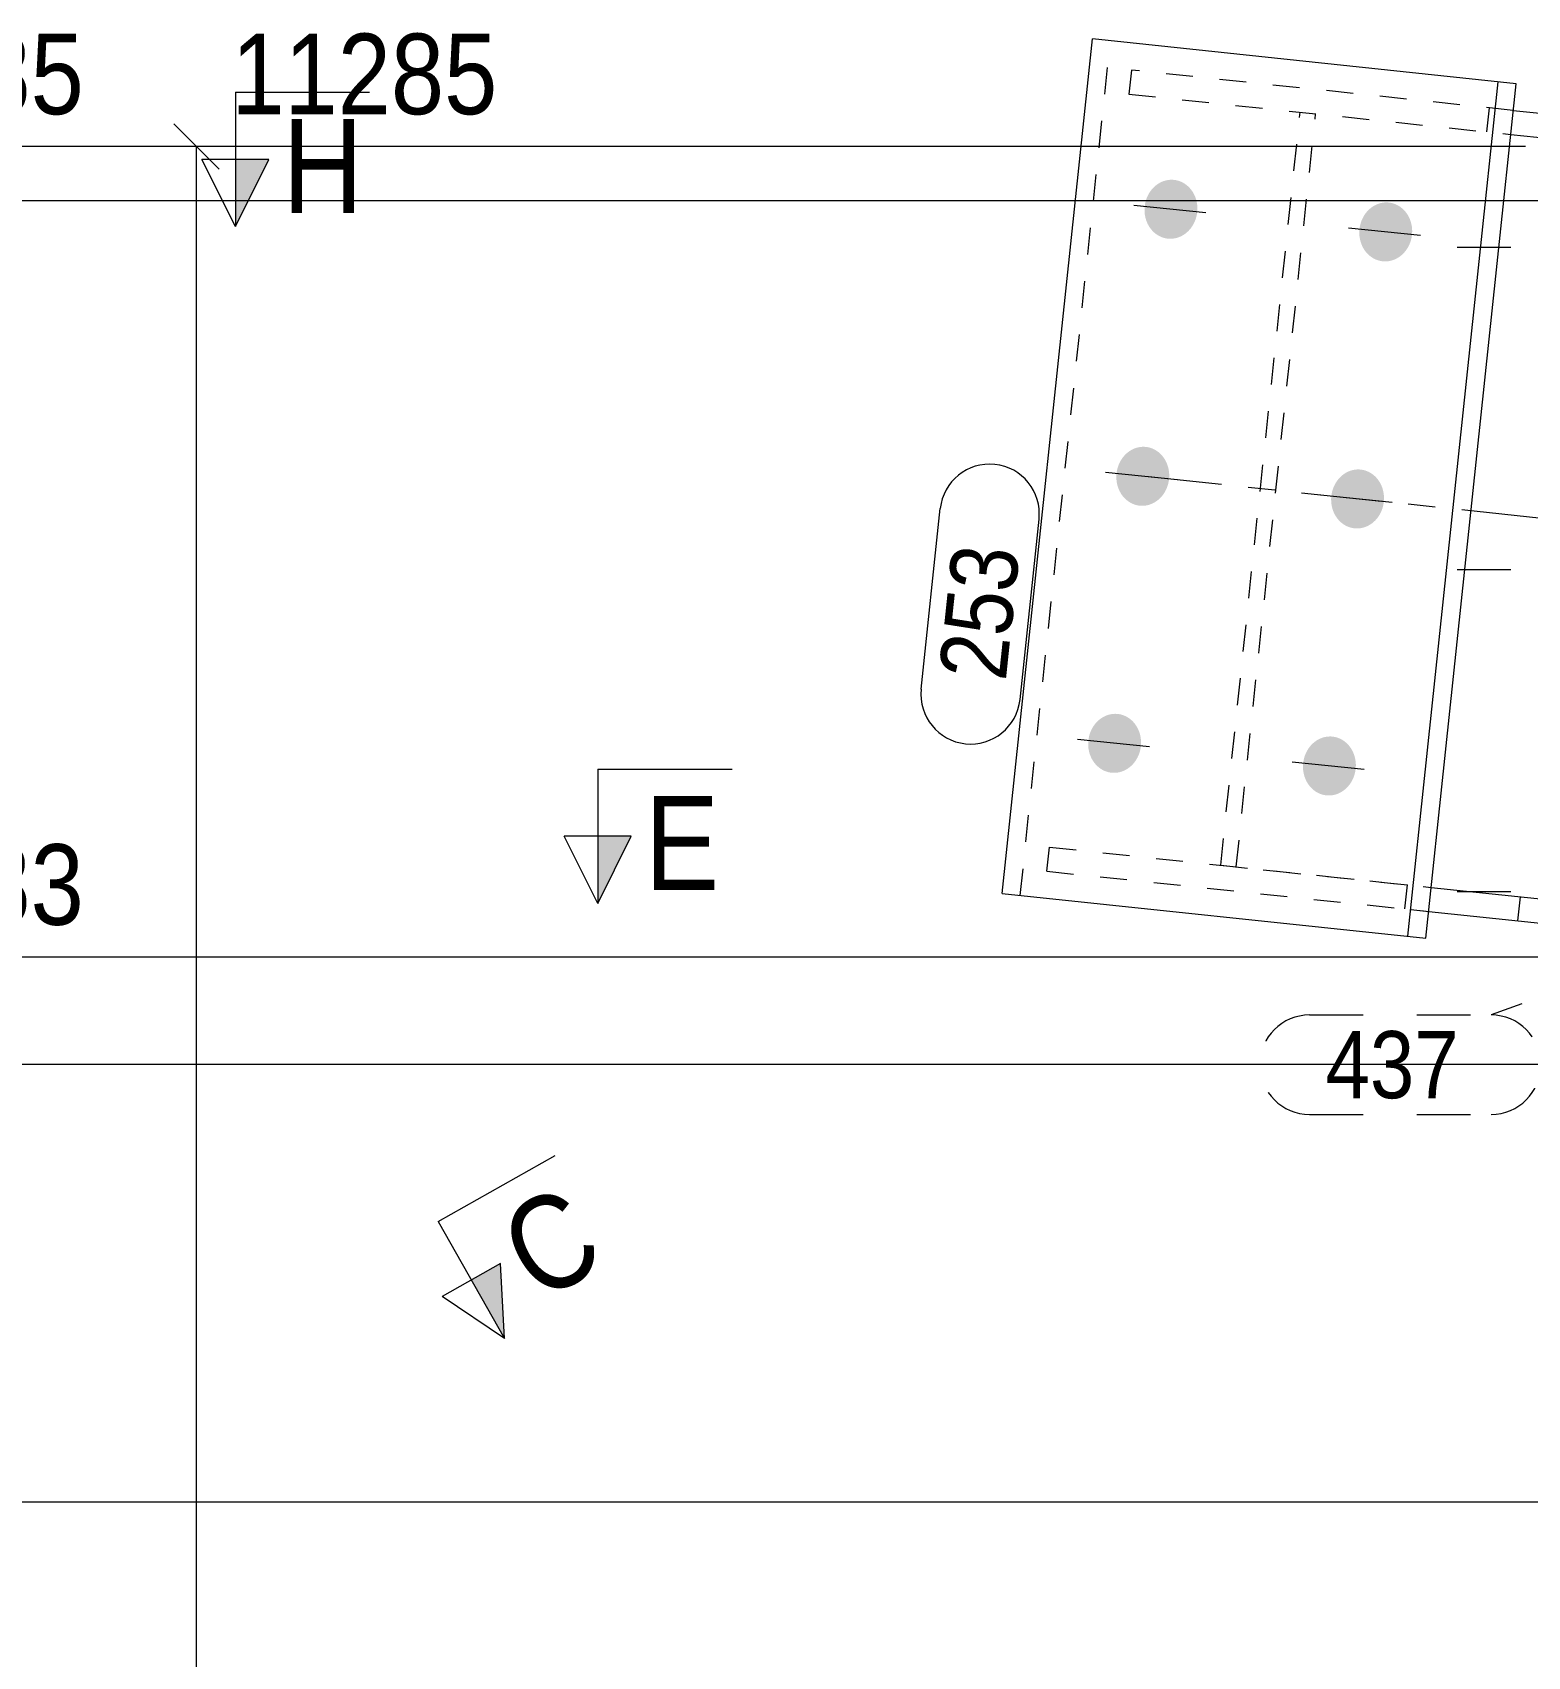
# Model space of a CAD drawing. Header units: millimetres. Extents: x 2 to 825, y 1 to 579.
# Drawn here: x 300.6 to 356.2, y 436.9 to 497.4 of the extents above; entities that cross this region are included whole.
import ezdxf

# ---------------------------------------------------------------- set-up
doc = ezdxf.new("R2010")
doc.units = ezdxf.units.MM
for name, pattern in [('XKITLINE00', [0]), ('XKITLINE01', [4, 1, -1, 1, -1]), ('XKITLINE02', [4, 2, -2]), ('XKITLINE03', [6, 3, -1, 1, -1])]:
    doc.linetypes.add(name, pattern=pattern)
for name, color, linetype, lineweight in [('Bolt', 3, 'Continuous', 0), ('Dimensions', 7, 'Continuous', 0), ('Part', 2, 'Continuous', 0), ('PartMark', 7, 'Continuous', 0), ('Section', 6, 'Continuous', 0)]:
    doc.layers.add(name, color=color, linetype=linetype, lineweight=lineweight)
doc.styles.add('ARIAL', font='ARIAL.TTF')

# ---------------------------------------------------------------- blocks, each defined once
blk = doc.blocks.new('*A34')
at = {"layer": 'Bolt'}
for points in [[(343.931, 490.709), (343.928, 490.683), (343.923, 490.656), (343.918, 490.63), (343.913, 490.603), (343.907, 490.577), (343.9, 490.551), (343.893, 490.525), (343.885, 490.499), (343.877, 490.474), (343.868, 490.448), (343.859, 490.423), (343.849, 490.398), (343.838, 490.374), (343.827, 490.35), (343.816, 490.326), (343.804, 490.302), (343.791, 490.278), (343.778, 490.255), (343.765, 490.233), (343.75, 490.211), (343.736, 490.189), (343.721, 490.167), (343.705, 490.146), (343.69, 490.125), (343.673, 490.105), (343.656, 490.085), (343.639, 490.066), (343.622, 490.047), (343.604, 490.028), (343.585, 490.01), (343.566, 489.993), (343.547, 489.976), (343.528, 489.96), (343.508, 489.944), (343.488, 489.928), (343.467, 489.914), (343.446, 489.899), (343.425, 489.886), (343.404, 489.873), (343.382, 489.86), (343.36, 489.848), (343.338, 489.837), (343.316, 489.826), (343.293, 489.816), (343.27, 489.806), (343.247, 489.798), (343.224, 489.789), (343.201, 489.782), (343.177, 489.775), (343.154, 489.768), (343.13, 489.763), (343.106, 489.758), (343.082, 489.753), (343.058, 489.75), (343.034, 489.746), (343.01, 489.744), (342.986, 489.742), (342.962, 489.741), (342.938, 489.741), (342.913, 489.741), (342.889, 489.742), (342.865, 489.743), (342.841, 489.746), (342.817, 489.748), (342.793, 489.752), (342.77, 489.756), (342.746, 489.761), (342.722, 489.766), (342.699, 489.772), (342.676, 489.779), (342.653, 489.787), (342.63, 489.795), (342.607, 489.803), (342.585, 489.813), (342.562, 489.823), (342.54, 489.833), (342.518, 489.844), (342.497, 489.856), (342.476, 489.868), (342.455, 489.881), (342.434, 489.895), (342.414, 489.909), (342.394, 489.923), (342.374, 489.938), (342.355, 489.954), (342.336, 489.97), (342.317, 489.987), (342.299, 490.004), (342.281, 490.022), (342.264, 490.041), (342.247, 490.059), (342.23, 490.078), (342.214, 490.098), (342.199, 490.118), (342.184, 490.139), (342.169, 490.16), (342.155, 490.181), (342.141, 490.203), (342.127, 490.225), (342.115, 490.248), (342.102, 490.271), (342.091, 490.294), (342.079, 490.317), (342.069, 490.341), (342.059, 490.366), (342.049, 490.39), (342.04, 490.415), (342.031, 490.44), (342.023, 490.465), (342.016, 490.49), (342.009, 490.516), (342.003, 490.542), (341.997, 490.568), (341.992, 490.594), (341.987, 490.621), (341.983, 490.647), (341.98, 490.674), (341.977, 490.7), (341.975, 490.727), (341.973, 490.754), (341.972, 490.781), (341.972, 490.808), (341.972, 490.835), (341.973, 490.862), (341.974, 490.889), (341.976, 490.916), (341.979, 490.943), (341.982, 490.969), (341.986, 490.996), (341.99, 491.023), (341.995, 491.049), (342, 491.076), (342.006, 491.102), (342.013, 491.128), (342.02, 491.154), (342.028, 491.18), (342.036, 491.205), (342.045, 491.231), (342.054, 491.256), (342.064, 491.281), (342.075, 491.305), (342.086, 491.329), (342.097, 491.353), (342.109, 491.377), (342.122, 491.4), (342.135, 491.423), (342.149, 491.446), (342.163, 491.468), (342.177, 491.49), (342.192, 491.512), (342.208, 491.533), (342.224, 491.554), (342.24, 491.574), (342.257, 491.594), (342.274, 491.613), (342.291, 491.632), (342.31, 491.651), (342.328, 491.668), (342.347, 491.686), (342.366, 491.703), (342.385, 491.719), (342.405, 491.735), (342.425, 491.75), (342.446, 491.765), (342.467, 491.78), (342.488, 491.793), (342.509, 491.806), (342.531, 491.819), (342.553, 491.831), (342.575, 491.842), (342.597, 491.853), (342.62, 491.863), (342.643, 491.872), (342.666, 491.881), (342.689, 491.89), (342.712, 491.897), (342.736, 491.904), (342.759, 491.911), (342.783, 491.916), (342.807, 491.921), (342.831, 491.926), (342.855, 491.929), (342.879, 491.932), (342.903, 491.935), (342.927, 491.937), (342.951, 491.938), (342.976, 491.938), (343, 491.938), (343.024, 491.937), (343.048, 491.936), (343.072, 491.933), (343.096, 491.931), (343.12, 491.927), (343.144, 491.923), (343.167, 491.918), (343.191, 491.913), (343.214, 491.906), (343.237, 491.9), (343.26, 491.892), (343.283, 491.884), (343.306, 491.876), (343.329, 491.866), (343.351, 491.856), (343.373, 491.846), (343.395, 491.835), (343.416, 491.823), (343.437, 491.811), (343.458, 491.798), (343.479, 491.784), (343.499, 491.77), (343.519, 491.756), (343.539, 491.74), (343.558, 491.725), (343.577, 491.708), (343.596, 491.692), (343.614, 491.674), (343.632, 491.657), (343.649, 491.638), (343.666, 491.62), (343.683, 491.6), (343.699, 491.581), (343.714, 491.561), (343.73, 491.54), (343.744, 491.519), (343.759, 491.498), (343.772, 491.476), (343.786, 491.454), (343.798, 491.431), (343.811, 491.408), (343.822, 491.385), (343.834, 491.361), (343.844, 491.338), (343.855, 491.313), (343.864, 491.289), (343.873, 491.264), (343.882, 491.239), (343.89, 491.214), (343.897, 491.188), (343.904, 491.163), (343.91, 491.137), (343.916, 491.111), (343.921, 491.085), (343.926, 491.058), (343.93, 491.032), (343.933, 491.005), (343.936, 490.979), (343.938, 490.952), (343.94, 490.925), (343.941, 490.898), (343.941, 490.871), (343.941, 490.844), (343.94, 490.817), (343.939, 490.79), (343.937, 490.763), (343.934, 490.736)], [(351.932, 489.866), (351.928, 489.839), (351.924, 489.812), (351.919, 489.786), (351.913, 489.759), (351.907, 489.733), (351.901, 489.707), (351.893, 489.681), (351.886, 489.655), (351.877, 489.63), (351.868, 489.604), (351.859, 489.579), (351.849, 489.554), (351.839, 489.53), (351.828, 489.506), (351.816, 489.482), (351.804, 489.458), (351.791, 489.435), (351.778, 489.412), (351.765, 489.389), (351.751, 489.367), (351.736, 489.345), (351.721, 489.323), (351.706, 489.302), (351.69, 489.281), (351.673, 489.261), (351.657, 489.241), (351.639, 489.222), (351.622, 489.203), (351.604, 489.184), (351.585, 489.167), (351.567, 489.149), (351.548, 489.132), (351.528, 489.116), (351.508, 489.1), (351.488, 489.084), (351.467, 489.07), (351.447, 489.055), (351.426, 489.042), (351.404, 489.029), (351.382, 489.016), (351.361, 489.004), (351.338, 488.993), (351.316, 488.982), (351.293, 488.972), (351.271, 488.963), (351.248, 488.954), (351.224, 488.945), (351.201, 488.938), (351.178, 488.931), (351.154, 488.924), (351.13, 488.919), (351.106, 488.914), (351.082, 488.909), (351.058, 488.906), (351.034, 488.902), (351.01, 488.9), (350.986, 488.898), (350.962, 488.897), (350.938, 488.897), (350.914, 488.897), (350.89, 488.898), (350.865, 488.899), (350.841, 488.902), (350.817, 488.904), (350.794, 488.908), (350.77, 488.912), (350.746, 488.917), (350.723, 488.922), (350.699, 488.929), (350.676, 488.935), (350.653, 488.943), (350.63, 488.951), (350.607, 488.959), (350.585, 488.969), (350.563, 488.979), (350.541, 488.989), (350.519, 489), (350.497, 489.012), (350.476, 489.024), (350.455, 489.037), (350.434, 489.051), (350.414, 489.065), (350.394, 489.079), (350.374, 489.095), (350.355, 489.11), (350.336, 489.126), (350.318, 489.143), (350.299, 489.161), (350.282, 489.178), (350.264, 489.197), (350.247, 489.215), (350.231, 489.235), (350.215, 489.254), (350.199, 489.274), (350.184, 489.295), (350.169, 489.316), (350.155, 489.337), (350.141, 489.359), (350.128, 489.381), (350.115, 489.404), (350.103, 489.427), (350.091, 489.45), (350.08, 489.474), (350.069, 489.497), (350.059, 489.522), (350.049, 489.546), (350.04, 489.571), (350.032, 489.596), (350.024, 489.621), (350.016, 489.646), (350.009, 489.672), (350.003, 489.698), (349.997, 489.724), (349.992, 489.75), (349.988, 489.777), (349.984, 489.803), (349.98, 489.83), (349.977, 489.856), (349.975, 489.883), (349.974, 489.91), (349.973, 489.937), (349.972, 489.964), (349.972, 489.991), (349.973, 490.018), (349.975, 490.045), (349.976, 490.072), (349.979, 490.099), (349.982, 490.125), (349.986, 490.152), (349.99, 490.179), (349.995, 490.205), (350, 490.232), (350.007, 490.258), (350.013, 490.284), (350.02, 490.31), (350.028, 490.336), (350.036, 490.361), (350.045, 490.387), (350.055, 490.412), (350.065, 490.437), (350.075, 490.461), (350.086, 490.485), (350.098, 490.509), (350.11, 490.533), (350.122, 490.556), (350.135, 490.579), (350.149, 490.602), (350.163, 490.624), (350.177, 490.646), (350.192, 490.668), (350.208, 490.689), (350.224, 490.71), (350.24, 490.73), (350.257, 490.75), (350.274, 490.769), (350.292, 490.788), (350.31, 490.807), (350.328, 490.825), (350.347, 490.842), (350.366, 490.859), (350.386, 490.875), (350.406, 490.891), (350.426, 490.907), (350.446, 490.921), (350.467, 490.936), (350.488, 490.949), (350.51, 490.962), (350.531, 490.975), (350.553, 490.987), (350.575, 490.998), (350.598, 491.009), (350.62, 491.019), (350.643, 491.029), (350.666, 491.037), (350.689, 491.046), (350.713, 491.053), (350.736, 491.06), (350.76, 491.067), (350.783, 491.072), (350.807, 491.077), (350.831, 491.082), (350.855, 491.085), (350.879, 491.089), (350.903, 491.091), (350.927, 491.093), (350.952, 491.094), (350.976, 491.094), (351, 491.094), (351.024, 491.093), (351.048, 491.092), (351.072, 491.089), (351.096, 491.087), (351.12, 491.083), (351.144, 491.079), (351.167, 491.074), (351.191, 491.069), (351.214, 491.062), (351.238, 491.056), (351.261, 491.048), (351.284, 491.04), (351.306, 491.032), (351.329, 491.022), (351.351, 491.012), (351.373, 491.002), (351.395, 490.991), (351.416, 490.979), (351.438, 490.967), (351.459, 490.954), (351.479, 490.94), (351.5, 490.926), (351.52, 490.912), (351.539, 490.896), (351.558, 490.881), (351.577, 490.865), (351.596, 490.848), (351.614, 490.831), (351.632, 490.813), (351.649, 490.794), (351.666, 490.776), (351.683, 490.756), (351.699, 490.737), (351.715, 490.717), (351.73, 490.696), (351.745, 490.675), (351.759, 490.654), (351.773, 490.632), (351.786, 490.61), (351.799, 490.587), (351.811, 490.564), (351.823, 490.541), (351.834, 490.518), (351.845, 490.494), (351.855, 490.469), (351.864, 490.445), (351.874, 490.42), (351.882, 490.395), (351.89, 490.37), (351.898, 490.345), (351.904, 490.319), (351.911, 490.293), (351.916, 490.267), (351.921, 490.241), (351.926, 490.214), (351.93, 490.188), (351.933, 490.161), (351.936, 490.135), (351.938, 490.108), (351.94, 490.081), (351.941, 490.054), (351.941, 490.027), (351.941, 490), (351.94, 489.973), (351.939, 489.946), (351.937, 489.919), (351.935, 489.892)], [(342.882, 480.765), (342.878, 480.738), (342.874, 480.711), (342.869, 480.685), (342.864, 480.658), (342.858, 480.632), (342.851, 480.606), (342.844, 480.58), (342.836, 480.554), (342.828, 480.529), (342.819, 480.503), (342.81, 480.478), (342.8, 480.454), (342.789, 480.429), (342.778, 480.405), (342.767, 480.381), (342.755, 480.357), (342.742, 480.334), (342.729, 480.311), (342.715, 480.288), (342.701, 480.266), (342.687, 480.244), (342.672, 480.222), (342.656, 480.201), (342.641, 480.18), (342.624, 480.16), (342.607, 480.14), (342.59, 480.121), (342.573, 480.102), (342.555, 480.084), (342.536, 480.066), (342.517, 480.048), (342.498, 480.031), (342.479, 480.015), (342.459, 479.999), (342.439, 479.984), (342.418, 479.969), (342.397, 479.955), (342.376, 479.941), (342.355, 479.928), (342.333, 479.915), (342.311, 479.903), (342.289, 479.892), (342.267, 479.881), (342.244, 479.871), (342.221, 479.862), (342.198, 479.853), (342.175, 479.844), (342.152, 479.837), (342.128, 479.83), (342.105, 479.824), (342.081, 479.818), (342.057, 479.813), (342.033, 479.808), (342.009, 479.805), (341.985, 479.802), (341.961, 479.799), (341.937, 479.797), (341.913, 479.796), (341.889, 479.796), (341.864, 479.796), (341.84, 479.797), (341.816, 479.798), (341.792, 479.801), (341.768, 479.804), (341.744, 479.807), (341.72, 479.811), (341.697, 479.816), (341.673, 479.822), (341.65, 479.828), (341.627, 479.834), (341.604, 479.842), (341.581, 479.85), (341.558, 479.859), (341.535, 479.868), (341.513, 479.878), (341.491, 479.888), (341.469, 479.899), (341.448, 479.911), (341.427, 479.923), (341.406, 479.936), (341.385, 479.95), (341.365, 479.964), (341.345, 479.978), (341.325, 479.994), (341.306, 480.009), (341.287, 480.026), (341.268, 480.042), (341.25, 480.06), (341.232, 480.077), (341.215, 480.096), (341.198, 480.114), (341.181, 480.134), (341.165, 480.153), (341.15, 480.173), (341.134, 480.194), (341.12, 480.215), (341.105, 480.236), (341.092, 480.258), (341.078, 480.28), (341.066, 480.303), (341.053, 480.326), (341.042, 480.349), (341.03, 480.373), (341.02, 480.397), (341.009, 480.421), (341, 480.445), (340.991, 480.47), (340.982, 480.495), (340.974, 480.52), (340.967, 480.546), (340.96, 480.571), (340.954, 480.597), (340.948, 480.623), (340.943, 480.649), (340.938, 480.676), (340.934, 480.702), (340.931, 480.729), (340.928, 480.756), (340.926, 480.782), (340.924, 480.809), (340.923, 480.836), (340.923, 480.863), (340.923, 480.89), (340.924, 480.917), (340.925, 480.944), (340.927, 480.971), (340.93, 480.998), (340.933, 481.025), (340.937, 481.051), (340.941, 481.078), (340.946, 481.104), (340.951, 481.131), (340.957, 481.157), (340.964, 481.183), (340.971, 481.209), (340.979, 481.235), (340.987, 481.26), (340.996, 481.286), (341.005, 481.311), (341.015, 481.336), (341.026, 481.36), (341.037, 481.385), (341.048, 481.409), (341.06, 481.432), (341.073, 481.456), (341.086, 481.479), (341.1, 481.501), (341.114, 481.524), (341.128, 481.545), (341.143, 481.567), (341.159, 481.588), (341.174, 481.609), (341.191, 481.629), (341.208, 481.649), (341.225, 481.668), (341.242, 481.687), (341.26, 481.706), (341.279, 481.724), (341.298, 481.741), (341.317, 481.758), (341.336, 481.774), (341.356, 481.79), (341.376, 481.806), (341.397, 481.82), (341.418, 481.835), (341.439, 481.848), (341.46, 481.861), (341.482, 481.874), (341.504, 481.886), (341.526, 481.897), (341.548, 481.908), (341.571, 481.918), (341.594, 481.928), (341.617, 481.937), (341.64, 481.945), (341.663, 481.952), (341.687, 481.959), (341.71, 481.966), (341.734, 481.971), (341.758, 481.976), (341.782, 481.981), (341.806, 481.985), (341.83, 481.988), (341.854, 481.99), (341.878, 481.992), (341.902, 481.993), (341.926, 481.993), (341.951, 481.993), (341.975, 481.992), (341.999, 481.991), (342.023, 481.989), (342.047, 481.986), (342.071, 481.982), (342.094, 481.978), (342.118, 481.973), (342.142, 481.968), (342.165, 481.962), (342.188, 481.955), (342.211, 481.947), (342.234, 481.939), (342.257, 481.931), (342.279, 481.921), (342.302, 481.912), (342.324, 481.901), (342.346, 481.89), (342.367, 481.878), (342.388, 481.866), (342.409, 481.853), (342.43, 481.839), (342.45, 481.825), (342.47, 481.811), (342.49, 481.796), (342.509, 481.78), (342.528, 481.764), (342.547, 481.747), (342.565, 481.73), (342.583, 481.712), (342.6, 481.694), (342.617, 481.675), (342.634, 481.656), (342.65, 481.636), (342.665, 481.616), (342.681, 481.595), (342.695, 481.574), (342.709, 481.553), (342.723, 481.531), (342.737, 481.509), (342.749, 481.486), (342.762, 481.463), (342.773, 481.44), (342.785, 481.417), (342.795, 481.393), (342.806, 481.369), (342.815, 481.344), (342.824, 481.319), (342.833, 481.294), (342.841, 481.269), (342.848, 481.244), (342.855, 481.218), (342.861, 481.192), (342.867, 481.166), (342.872, 481.14), (342.877, 481.113), (342.881, 481.087), (342.884, 481.06), (342.887, 481.034), (342.889, 481.007), (342.891, 480.98), (342.892, 480.953), (342.892, 480.926), (342.892, 480.899), (342.891, 480.872), (342.89, 480.845), (342.888, 480.818), (342.885, 480.791)], [(350.882, 479.921), (350.879, 479.894), (350.874, 479.867), (350.87, 479.841), (350.864, 479.814), (350.858, 479.788), (350.851, 479.762), (350.844, 479.736), (350.837, 479.71), (350.828, 479.685), (350.819, 479.66), (350.81, 479.634), (350.8, 479.61), (350.79, 479.585), (350.779, 479.561), (350.767, 479.537), (350.755, 479.513), (350.742, 479.49), (350.729, 479.467), (350.716, 479.444), (350.702, 479.422), (350.687, 479.4), (350.672, 479.378), (350.657, 479.357), (350.641, 479.336), (350.624, 479.316), (350.608, 479.296), (350.59, 479.277), (350.573, 479.258), (350.555, 479.24), (350.536, 479.222), (350.518, 479.204), (350.498, 479.187), (350.479, 479.171), (350.459, 479.155), (350.439, 479.14), (350.418, 479.125), (350.398, 479.111), (350.376, 479.097), (350.355, 479.084), (350.333, 479.071), (350.312, 479.059), (350.289, 479.048), (350.267, 479.037), (350.244, 479.027), (350.222, 479.018), (350.199, 479.009), (350.175, 479.001), (350.152, 478.993), (350.129, 478.986), (350.105, 478.98), (350.081, 478.974), (350.057, 478.969), (350.033, 478.964), (350.009, 478.961), (349.985, 478.958), (349.961, 478.955), (349.937, 478.953), (349.913, 478.952), (349.889, 478.952), (349.865, 478.952), (349.841, 478.953), (349.816, 478.955), (349.792, 478.957), (349.768, 478.96), (349.745, 478.963), (349.721, 478.967), (349.697, 478.972), (349.674, 478.978), (349.65, 478.984), (349.627, 478.99), (349.604, 478.998), (349.581, 479.006), (349.558, 479.015), (349.536, 479.024), (349.514, 479.034), (349.492, 479.044), (349.47, 479.055), (349.448, 479.067), (349.427, 479.079), (349.406, 479.092), (349.385, 479.106), (349.365, 479.12), (349.345, 479.135), (349.325, 479.15), (349.306, 479.165), (349.287, 479.182), (349.269, 479.198), (349.25, 479.216), (349.233, 479.233), (349.215, 479.252), (349.198, 479.27), (349.182, 479.29), (349.166, 479.309), (349.15, 479.33), (349.135, 479.35), (349.12, 479.371), (349.106, 479.392), (349.092, 479.414), (349.079, 479.436), (349.066, 479.459), (349.054, 479.482), (349.042, 479.505), (349.031, 479.529), (349.02, 479.553), (349.01, 479.577), (349, 479.601), (348.991, 479.626), (348.982, 479.651), (348.975, 479.676), (348.967, 479.702), (348.96, 479.727), (348.954, 479.753), (348.948, 479.779), (348.943, 479.805), (348.939, 479.832), (348.935, 479.858), (348.931, 479.885), (348.928, 479.912), (348.926, 479.938), (348.925, 479.965), (348.924, 479.992), (348.923, 480.019), (348.923, 480.046), (348.924, 480.073), (348.925, 480.1), (348.927, 480.127), (348.93, 480.154), (348.933, 480.181), (348.937, 480.207), (348.941, 480.234), (348.946, 480.261), (348.951, 480.287), (348.957, 480.313), (348.964, 480.339), (348.971, 480.365), (348.979, 480.391), (348.987, 480.417), (348.996, 480.442), (349.006, 480.467), (349.016, 480.492), (349.026, 480.516), (349.037, 480.541), (349.049, 480.565), (349.061, 480.588), (349.073, 480.612), (349.086, 480.635), (349.1, 480.657), (349.114, 480.68), (349.128, 480.702), (349.143, 480.723), (349.159, 480.744), (349.175, 480.765), (349.191, 480.785), (349.208, 480.805), (349.225, 480.824), (349.243, 480.843), (349.261, 480.862), (349.279, 480.88), (349.298, 480.897), (349.317, 480.914), (349.337, 480.93), (349.356, 480.946), (349.377, 480.962), (349.397, 480.977), (349.418, 480.991), (349.439, 481.004), (349.46, 481.018), (349.482, 481.03), (349.504, 481.042), (349.526, 481.053), (349.549, 481.064), (349.571, 481.074), (349.594, 481.084), (349.617, 481.093), (349.64, 481.101), (349.664, 481.108), (349.687, 481.115), (349.711, 481.122), (349.734, 481.127), (349.758, 481.133), (349.782, 481.137), (349.806, 481.141), (349.83, 481.144), (349.854, 481.146), (349.878, 481.148), (349.903, 481.149), (349.927, 481.149), (349.951, 481.149), (349.975, 481.148), (349.999, 481.147), (350.023, 481.145), (350.047, 481.142), (350.071, 481.138), (350.095, 481.134), (350.118, 481.129), (350.142, 481.124), (350.165, 481.118), (350.189, 481.111), (350.212, 481.103), (350.235, 481.095), (350.257, 481.087), (350.28, 481.077), (350.302, 481.068), (350.324, 481.057), (350.346, 481.046), (350.367, 481.034), (350.389, 481.022), (350.41, 481.009), (350.43, 480.995), (350.45, 480.981), (350.47, 480.967), (350.49, 480.952), (350.509, 480.936), (350.528, 480.92), (350.547, 480.903), (350.565, 480.886), (350.583, 480.868), (350.6, 480.85), (350.617, 480.831), (350.634, 480.812), (350.65, 480.792), (350.666, 480.772), (350.681, 480.751), (350.696, 480.73), (350.71, 480.709), (350.724, 480.687), (350.737, 480.665), (350.75, 480.642), (350.762, 480.62), (350.774, 480.596), (350.785, 480.573), (350.796, 480.549), (350.806, 480.525), (350.815, 480.5), (350.825, 480.475), (350.833, 480.45), (350.841, 480.425), (350.848, 480.4), (350.855, 480.374), (350.862, 480.348), (350.867, 480.322), (350.872, 480.296), (350.877, 480.27), (350.881, 480.243), (350.884, 480.216), (350.887, 480.19), (350.889, 480.163), (350.891, 480.136), (350.892, 480.109), (350.892, 480.082), (350.892, 480.055), (350.891, 480.028), (350.89, 480.001), (350.888, 479.974), (350.886, 479.948)], [(341.833, 470.82), (341.829, 470.793), (341.825, 470.766), (341.82, 470.74), (341.815, 470.714), (341.809, 470.687), (341.802, 470.661), (341.795, 470.635), (341.787, 470.609), (341.779, 470.584), (341.77, 470.559), (341.761, 470.534), (341.751, 470.509), (341.74, 470.484), (341.729, 470.46), (341.718, 470.436), (341.706, 470.412), (341.693, 470.389), (341.68, 470.366), (341.666, 470.343), (341.652, 470.321), (341.638, 470.299), (341.623, 470.277), (341.607, 470.256), (341.591, 470.236), (341.575, 470.215), (341.558, 470.195), (341.541, 470.176), (341.523, 470.157), (341.505, 470.139), (341.487, 470.121), (341.468, 470.103), (341.449, 470.086), (341.43, 470.07), (341.41, 470.054), (341.39, 470.039), (341.369, 470.024), (341.348, 470.01), (341.327, 469.996), (341.306, 469.983), (341.284, 469.97), (341.262, 469.958), (341.24, 469.947), (341.218, 469.936), (341.195, 469.926), (341.172, 469.917), (341.149, 469.908), (341.126, 469.9), (341.103, 469.892), (341.079, 469.885), (341.056, 469.879), (341.032, 469.873), (341.008, 469.868), (340.984, 469.864), (340.96, 469.86), (340.936, 469.857), (340.912, 469.854), (340.888, 469.853), (340.864, 469.851), (340.839, 469.851), (340.815, 469.851), (340.791, 469.852), (340.767, 469.854), (340.743, 469.856), (340.719, 469.859), (340.695, 469.862), (340.671, 469.866), (340.648, 469.871), (340.624, 469.877), (340.601, 469.883), (340.578, 469.89), (340.555, 469.897), (340.532, 469.905), (340.509, 469.914), (340.486, 469.923), (340.464, 469.933), (340.442, 469.943), (340.42, 469.955), (340.399, 469.966), (340.378, 469.979), (340.357, 469.992), (340.336, 470.005), (340.316, 470.019), (340.296, 470.034), (340.276, 470.049), (340.257, 470.065), (340.238, 470.081), (340.219, 470.098), (340.201, 470.115), (340.183, 470.133), (340.166, 470.151), (340.149, 470.17), (340.132, 470.189), (340.116, 470.209), (340.101, 470.229), (340.085, 470.249), (340.071, 470.27), (340.056, 470.292), (340.043, 470.313), (340.029, 470.336), (340.017, 470.358), (340.004, 470.381), (339.993, 470.404), (339.981, 470.428), (339.971, 470.452), (339.96, 470.476), (339.951, 470.5), (339.942, 470.525), (339.933, 470.55), (339.925, 470.575), (339.918, 470.601), (339.911, 470.626), (339.905, 470.652), (339.899, 470.678), (339.894, 470.705), (339.889, 470.731), (339.885, 470.757), (339.882, 470.784), (339.879, 470.811), (339.877, 470.838), (339.875, 470.864), (339.874, 470.891), (339.874, 470.918), (339.874, 470.945), (339.875, 470.972), (339.876, 470.999), (339.878, 471.026), (339.881, 471.053), (339.884, 471.08), (339.887, 471.106), (339.892, 471.133), (339.897, 471.16), (339.902, 471.186), (339.908, 471.212), (339.915, 471.238), (339.922, 471.264), (339.93, 471.29), (339.938, 471.316), (339.947, 471.341), (339.956, 471.366), (339.966, 471.391), (339.977, 471.415), (339.988, 471.44), (339.999, 471.464), (340.011, 471.487), (340.024, 471.511), (340.037, 471.534), (340.05, 471.556), (340.065, 471.579), (340.079, 471.601), (340.094, 471.622), (340.11, 471.643), (340.125, 471.664), (340.142, 471.684), (340.159, 471.704), (340.176, 471.724), (340.193, 471.742), (340.211, 471.761), (340.23, 471.779), (340.249, 471.796), (340.268, 471.813), (340.287, 471.83), (340.307, 471.846), (340.327, 471.861), (340.348, 471.876), (340.369, 471.89), (340.39, 471.904), (340.411, 471.917), (340.433, 471.929), (340.455, 471.941), (340.477, 471.952), (340.499, 471.963), (340.522, 471.973), (340.545, 471.983), (340.568, 471.992), (340.591, 472), (340.614, 472.008), (340.638, 472.015), (340.661, 472.021), (340.685, 472.027), (340.709, 472.032), (340.733, 472.036), (340.757, 472.04), (340.781, 472.043), (340.805, 472.045), (340.829, 472.047), (340.853, 472.048), (340.877, 472.049), (340.902, 472.048), (340.926, 472.047), (340.95, 472.046), (340.974, 472.044), (340.998, 472.041), (341.022, 472.037), (341.045, 472.033), (341.069, 472.028), (341.093, 472.023), (341.116, 472.017), (341.139, 472.01), (341.162, 472.003), (341.185, 471.995), (341.208, 471.986), (341.23, 471.977), (341.253, 471.967), (341.275, 471.956), (341.297, 471.945), (341.318, 471.933), (341.339, 471.921), (341.36, 471.908), (341.381, 471.895), (341.401, 471.881), (341.421, 471.866), (341.441, 471.851), (341.46, 471.835), (341.479, 471.819), (341.498, 471.802), (341.516, 471.785), (341.534, 471.767), (341.551, 471.749), (341.568, 471.73), (341.585, 471.711), (341.601, 471.691), (341.616, 471.671), (341.631, 471.65), (341.646, 471.629), (341.66, 471.608), (341.674, 471.586), (341.688, 471.564), (341.7, 471.542), (341.713, 471.519), (341.724, 471.495), (341.736, 471.472), (341.746, 471.448), (341.756, 471.424), (341.766, 471.399), (341.775, 471.375), (341.784, 471.35), (341.792, 471.324), (341.799, 471.299), (341.806, 471.273), (341.812, 471.247), (341.818, 471.221), (341.823, 471.195), (341.828, 471.169), (341.832, 471.142), (341.835, 471.116), (341.838, 471.089), (341.84, 471.062), (341.842, 471.035), (341.843, 471.008), (341.843, 470.981), (341.843, 470.954), (341.842, 470.927), (341.841, 470.9), (341.839, 470.874), (341.836, 470.847)], [(349.833, 469.976), (349.83, 469.949), (349.825, 469.923), (349.821, 469.896), (349.815, 469.87), (349.809, 469.843), (349.802, 469.817), (349.795, 469.791), (349.788, 469.766), (349.779, 469.74), (349.77, 469.715), (349.761, 469.69), (349.751, 469.665), (349.741, 469.64), (349.73, 469.616), (349.718, 469.592), (349.706, 469.568), (349.693, 469.545), (349.68, 469.522), (349.667, 469.499), (349.653, 469.477), (349.638, 469.455), (349.623, 469.433), (349.608, 469.412), (349.592, 469.392), (349.575, 469.371), (349.559, 469.352), (349.541, 469.332), (349.524, 469.313), (349.506, 469.295), (349.487, 469.277), (349.469, 469.259), (349.449, 469.242), (349.43, 469.226), (349.41, 469.21), (349.39, 469.195), (349.369, 469.18), (349.349, 469.166), (349.327, 469.152), (349.306, 469.139), (349.284, 469.126), (349.262, 469.115), (349.24, 469.103), (349.218, 469.092), (349.195, 469.082), (349.173, 469.073), (349.15, 469.064), (349.126, 469.056), (349.103, 469.048), (349.08, 469.041), (349.056, 469.035), (349.032, 469.029), (349.008, 469.024), (348.984, 469.02), (348.96, 469.016), (348.936, 469.013), (348.912, 469.01), (348.888, 469.009), (348.864, 469.008), (348.84, 469.007), (348.816, 469.007), (348.791, 469.008), (348.767, 469.01), (348.743, 469.012), (348.719, 469.015), (348.696, 469.018), (348.672, 469.022), (348.648, 469.027), (348.625, 469.033), (348.601, 469.039), (348.578, 469.046), (348.555, 469.053), (348.532, 469.061), (348.509, 469.07), (348.487, 469.079), (348.464, 469.089), (348.442, 469.099), (348.421, 469.111), (348.399, 469.122), (348.378, 469.135), (348.357, 469.148), (348.336, 469.161), (348.316, 469.175), (348.296, 469.19), (348.276, 469.205), (348.257, 469.221), (348.238, 469.237), (348.22, 469.254), (348.201, 469.271), (348.184, 469.289), (348.166, 469.307), (348.149, 469.326), (348.133, 469.345), (348.117, 469.365), (348.101, 469.385), (348.086, 469.405), (348.071, 469.426), (348.057, 469.448), (348.043, 469.469), (348.03, 469.492), (348.017, 469.514), (348.005, 469.537), (347.993, 469.56), (347.982, 469.584), (347.971, 469.608), (347.961, 469.632), (347.951, 469.656), (347.942, 469.681), (347.933, 469.706), (347.925, 469.731), (347.918, 469.757), (347.911, 469.783), (347.905, 469.808), (347.899, 469.834), (347.894, 469.861), (347.89, 469.887), (347.886, 469.913), (347.882, 469.94), (347.879, 469.967), (347.877, 469.994), (347.876, 470.02), (347.875, 470.047), (347.874, 470.074), (347.874, 470.101), (347.875, 470.128), (347.876, 470.155), (347.878, 470.182), (347.881, 470.209), (347.884, 470.236), (347.888, 470.263), (347.892, 470.289), (347.897, 470.316), (347.902, 470.342), (347.908, 470.368), (347.915, 470.395), (347.922, 470.42), (347.93, 470.446), (347.938, 470.472), (347.947, 470.497), (347.957, 470.522), (347.966, 470.547), (347.977, 470.572), (347.988, 470.596), (348, 470.62), (348.012, 470.643), (348.024, 470.667), (348.037, 470.69), (348.051, 470.712), (348.065, 470.735), (348.079, 470.757), (348.094, 470.778), (348.11, 470.799), (348.126, 470.82), (348.142, 470.84), (348.159, 470.86), (348.176, 470.88), (348.194, 470.898), (348.212, 470.917), (348.23, 470.935), (348.249, 470.952), (348.268, 470.969), (348.288, 470.986), (348.307, 471.002), (348.328, 471.017), (348.348, 471.032), (348.369, 471.046), (348.39, 471.06), (348.411, 471.073), (348.433, 471.085), (348.455, 471.097), (348.477, 471.109), (348.5, 471.119), (348.522, 471.129), (348.545, 471.139), (348.568, 471.148), (348.591, 471.156), (348.614, 471.164), (348.638, 471.171), (348.662, 471.177), (348.685, 471.183), (348.709, 471.188), (348.733, 471.192), (348.757, 471.196), (348.781, 471.199), (348.805, 471.201), (348.829, 471.203), (348.854, 471.204), (348.878, 471.205), (348.902, 471.204), (348.926, 471.204), (348.95, 471.202), (348.974, 471.2), (348.998, 471.197), (349.022, 471.193), (349.046, 471.189), (349.069, 471.184), (349.093, 471.179), (349.116, 471.173), (349.14, 471.166), (349.163, 471.159), (349.186, 471.151), (349.208, 471.142), (349.231, 471.133), (349.253, 471.123), (349.275, 471.112), (349.297, 471.101), (349.318, 471.089), (349.34, 471.077), (349.36, 471.064), (349.381, 471.051), (349.401, 471.037), (349.421, 471.022), (349.441, 471.007), (349.46, 470.991), (349.479, 470.975), (349.498, 470.958), (349.516, 470.941), (349.534, 470.923), (349.551, 470.905), (349.568, 470.886), (349.585, 470.867), (349.601, 470.847), (349.617, 470.827), (349.632, 470.806), (349.646, 470.785), (349.661, 470.764), (349.675, 470.742), (349.688, 470.72), (349.701, 470.698), (349.713, 470.675), (349.725, 470.651), (349.736, 470.628), (349.747, 470.604), (349.757, 470.58), (349.766, 470.555), (349.775, 470.531), (349.784, 470.506), (349.792, 470.48), (349.799, 470.455), (349.806, 470.429), (349.813, 470.403), (349.818, 470.377), (349.823, 470.351), (349.828, 470.325), (349.832, 470.298), (349.835, 470.272), (349.838, 470.245), (349.84, 470.218), (349.842, 470.191), (349.843, 470.164), (349.843, 470.137), (349.843, 470.11), (349.842, 470.083), (349.841, 470.057), (349.839, 470.03), (349.837, 470.003)]]:
    blk.add_hatch(color=3, dxfattribs=at).paths.add_polyline_path(points, flags=17)
at = {"layer": 'Bolt', "color": 3, "linetype": 'XKITLINE00', "lineweight": 0}
for p, q in [((344.25, 490.703), (341.574, 490.985)), ((352.25, 489.859), (349.575, 490.141)), ((343.201, 480.758), (340.525, 481.04)), ((351.201, 479.914), (348.526, 480.196)), ((342.152, 470.813), (339.476, 471.096)), ((350.152, 469.969), (347.476, 470.252))]:
    blk.add_line(p, q, dxfattribs=at)
blk = doc.blocks.new('*A62')
at = {"layer": 'Part', "color": 7, "linetype": 'XKITLINE01', "lineweight": 0}
for p, q in [((341.483, 496.023), (341.389, 495.128)), ((355.706, 494.522), (341.483, 496.023)), ((341.389, 495.128), (355.612, 493.627)), ((344.809, 466.41), (347.767, 494.455)), ((345.387, 466.349), (348.345, 494.394)), ((354.723, 493.721), (354.817, 494.616)), ((358.934, 493.277), (359.028, 494.172)), ((366.835, 491.656), (366.917, 492.435)), ((366.835, 491.656), (367.558, 491.579)), ((368.372, 463.925), (371.248, 491.19)), ((338.336, 466.188), (338.431, 467.083)), ((338.431, 467.083), (352.653, 465.583)), ((344.809, 466.41), (351.985, 465.653)), ((338.336, 466.188), (352.559, 464.688)), ((351.67, 464.782), (351.765, 465.677)), ((355.882, 464.337), (355.976, 465.232)), ((351.89, 464.758), (352.559, 464.688)), ((362.87, 463.6), (362.964, 464.495)), ((367.283, 463.135), (367.377, 464.03))]:
    blk.add_line(p, q, dxfattribs=at)
at = {"layer": 'Part', "color": 2, "linetype": 'XKITLINE00', "lineweight": 0}
for p, q in [((355.706, 494.522), (375.717, 492.412)), ((355.612, 493.627), (375.623, 491.517)), ((367.558, 491.579), (367.64, 492.359)), ((375.623, 491.517), (375.717, 492.412)), ((367.558, 491.579), (371.971, 491.114)), ((369.095, 463.849), (371.971, 491.114)), ((352.653, 465.583), (377.078, 463.007)), ((352.559, 464.688), (376.983, 462.112)), ((376.983, 462.112), (377.078, 463.007))]:
    blk.add_line(p, q, dxfattribs=at)
at = {"layer": 'Part', "color": 7, "linetype": 'XKITLINE03', "lineweight": 0}
blk.add_line((374.671, 477.439), (342.118, 480.872), dxfattribs=at)
blk = doc.blocks.new('*A65')
at = {"layer": 'Part', "color": 2, "linetype": 'XKITLINE00', "lineweight": 0}
for p, q in [((336.674, 465.358), (340.031, 497.181)), ((355.811, 495.517), (340.031, 497.181)), ((351.785, 463.764), (355.142, 495.587)), ((352.454, 463.693), (355.811, 495.517)), ((336.674, 465.358), (352.454, 463.693))]:
    blk.add_line(p, q, dxfattribs=at)
at = {"layer": 'Part', "color": 7, "linetype": 'XKITLINE01', "lineweight": 0}
blk.add_line((337.342, 465.287), (340.699, 497.111), dxfattribs=at)
blk = doc.blocks.new('*A67')
at = {"layer": 'Bolt', "color": 3, "linetype": 'XKITLINE02', "lineweight": 0}
for p, q in [((358.261, 490.516), (357.161, 490.516)), ((358.261, 490.516), (357.161, 490.516)), ((359.611, 489.416), (353.611, 489.416)), ((359.611, 489.416), (353.611, 489.416)), ((358.261, 488.316), (357.161, 488.316)), ((358.261, 488.316), (357.161, 488.316)), ((358.261, 478.516), (357.161, 478.516)), ((358.261, 478.516), (357.161, 478.516)), ((359.611, 477.416), (353.611, 477.416)), ((359.611, 477.416), (353.611, 477.416)), ((358.261, 476.316), (357.161, 476.316)), ((358.261, 476.316), (357.161, 476.316)), ((358.261, 466.516), (357.161, 466.516)), ((358.261, 466.516), (357.161, 466.516)), ((359.611, 465.416), (353.611, 465.416)), ((359.611, 465.416), (353.611, 465.416)), ((358.261, 464.316), (357.161, 464.316)), ((358.261, 464.316), (357.161, 464.316))]:
    blk.add_line(p, q, dxfattribs=at)
blk = doc.blocks.new('*A188')
at = {"layer": 'Dimensions', "color": 7, "linetype": 'XKITLINE00', "lineweight": 0}
blk.add_line((356.161, 493.179), (240.202, 493.179), dxfattribs=at)
blk = doc.blocks.new('*A189')
at = {"layer": 'Dimensions', "color": 7, "linetype": 'XKITLINE00', "lineweight": 0}
for p, q in [((356.161, 493.179), (255.811, 493.179)), ((380.274, 442.694), (255.811, 442.694))]:
    blk.add_line(p, q, dxfattribs=at)
blk = doc.blocks.new('*A190')
at = {"layer": 'Dimensions', "color": 7, "linetype": 'XKITLINE00', "lineweight": 0}
blk.add_line((357.261, 458.99), (275.811, 458.99), dxfattribs=at)
blk = doc.blocks.new('*A191')
at = {"layer": 'Dimensions', "color": 7, "linetype": 'XKITLINE00', "lineweight": 0}
for p, q in [((367.639, 462.992), (275.811, 462.992)), ((357.261, 458.99), (275.811, 458.99))]:
    blk.add_line(p, q, dxfattribs=at)
at = {"layer": 'Dimensions', "color": 3, "style": 'ARIAL', "width": 0.85}
blk.add_text('10983', height=3, dxfattribs=at).set_placement((292.561, 464.192))
blk = doc.blocks.new('*A192')
at = {"layer": 'Dimensions', "color": 7, "linetype": 'XKITLINE00', "lineweight": 0}
for p, q in [((370.609, 491.152), (275.811, 491.152)), ((367.639, 462.992), (275.811, 462.992))]:
    blk.add_line(p, q, dxfattribs=at)
blk = doc.blocks.new('*A193')
at = {"layer": 'Dimensions', "color": 7, "linetype": 'XKITLINE00', "lineweight": 0}
for p, q in [((305.813, 494.027), (307.51, 492.33)), ((356.161, 493.179), (303.811, 493.179)), ((306.661, 371.294), (306.661, 493.179))]:
    blk.add_line(p, q, dxfattribs=at)
at = {"layer": 'Dimensions', "color": 3}
blk.add_point((306.661, 493.179), dxfattribs=at)
at = {"layer": 'Dimensions', "color": 3, "style": 'ARIAL', "width": 0.85}
blk.add_text('11285', height=3, dxfattribs=at).set_placement((307.961, 494.379))
blk = doc.blocks.new('*A221')
at = {"layer": 'Section'}
blk.add_hatch(color=3, dxfattribs=at).paths.add_polyline_path([(309.362, 492.697), (308.112, 490.197), (308.112, 492.697)], flags=17)
at = {"layer": 'Section', "color": 1, "linetype": 'XKITLINE00', "lineweight": 0}
for q in [(313.112, 495.197), (308.112, 490.197)]:
    blk.add_line((308.112, 495.197), q, dxfattribs=at)
at = {"layer": 'Section', "color": 3, "linetype": 'XKITLINE00', "lineweight": 0}
for p, q in [((308.112, 490.197), (306.862, 492.697)), ((309.362, 492.697), (306.862, 492.697)), ((308.112, 490.197), (309.362, 492.697))]:
    blk.add_line(p, q, dxfattribs=at)
at = {"layer": 'Section', "color": 7, "style": 'ARIAL', "width": 0.85}
blk.add_text('H', height=3.5, dxfattribs=at).set_placement((309.862, 490.697))
blk = doc.blocks.new('*A222')
at = {"layer": 'PartMark', "color": 7, "linetype": 'XKITLINE00', "lineweight": 0}
for p, q in [((333.655, 472.967), (334.365, 479.692)), ((337.335, 472.578), (338.044, 479.304))]:
    blk.add_line(p, q, dxfattribs=at)
for centre, start, end in [((336.204, 479.498), 353.97836, 173.97836), ((335.495, 472.773), 173.97836, 353.97836)]:
    blk.add_arc(centre, 1.85, start, end, dxfattribs=at)
at = {"layer": 'PartMark', "color": 3, "style": 'ARIAL', "width": 0.85}
blk.add_text('253', height=2.5, rotation=83.97842, dxfattribs=at).set_placement((336.801, 473.238))
blk = doc.blocks.new('*A224')
at = {"layer": 'PartMark', "color": 7, "linetype": 'XKITLINE02', "lineweight": 0}
for p, q in [((363.54, 463.982), (354.88, 460.832)), ((348.117, 460.832), (354.88, 460.832)), ((348.117, 457.132), (354.88, 457.132))]:
    blk.add_line(p, q, dxfattribs=at)
for centre, start, end in [((348.117, 458.982), 90, 270), ((354.88, 458.982), 270, 90)]:
    blk.add_arc(centre, 1.85, start, end, dxfattribs=at)
at = {"layer": 'PartMark', "color": 3, "style": 'ARIAL', "width": 0.85}
blk.add_text('437', height=2.5, dxfattribs=at).set_placement((348.717, 457.732))
blk = doc.blocks.new('*A242')
at = {"layer": 'Section'}
blk.add_hatch(color=3, dxfattribs=at).paths.add_polyline_path([(322.858, 467.49), (321.608, 464.99), (321.608, 467.49)], flags=17)
at = {"layer": 'Section', "color": 1, "linetype": 'XKITLINE00', "lineweight": 0}
for q in [(326.608, 469.99), (321.608, 464.99)]:
    blk.add_line((321.608, 469.99), q, dxfattribs=at)
at = {"layer": 'Section', "color": 3, "linetype": 'XKITLINE00', "lineweight": 0}
for p, q in [((321.608, 464.99), (320.358, 467.49)), ((322.858, 467.49), (320.358, 467.49)), ((321.608, 464.99), (322.858, 467.49))]:
    blk.add_line(p, q, dxfattribs=at)
at = {"layer": 'Section', "color": 7, "style": 'ARIAL', "width": 0.85}
blk.add_text('E', height=3.5, dxfattribs=at).set_placement((323.358, 465.49))
blk = doc.blocks.new('*A244')
at = {"layer": 'Section'}
blk.add_hatch(color=3, dxfattribs=at).paths.add_polyline_path([(317.99, 451.58), (318.136, 448.789), (316.903, 450.964)], flags=17)
at = {"layer": 'Section', "color": 1, "linetype": 'XKITLINE00', "lineweight": 0}
for q in [(320.019, 455.605), (318.136, 448.789)]:
    blk.add_line((315.67, 453.138), q, dxfattribs=at)
at = {"layer": 'Section', "color": 3, "linetype": 'XKITLINE00', "lineweight": 0}
for p, q in [((317.99, 451.58), (315.816, 450.347)), ((318.136, 448.789), (317.99, 451.58)), ((318.136, 448.789), (315.816, 450.347))]:
    blk.add_line(p, q, dxfattribs=at)
at = {"layer": 'Section', "color": 7, "style": 'ARIAL', "width": 0.85}
blk.add_text('C', height=3.5, rotation=29.55889, dxfattribs=at).set_placement((319.412, 450.087))
blk = doc.blocks.new('*A249')
at = {"layer": 'Dimensions', "color": 7, "linetype": 'XKITLINE00', "lineweight": 0}
blk.add_line((380.274, 442.694), (255.811, 442.694), dxfattribs=at)
blk = doc.blocks.new('*A253')
at = {"layer": 'Dimensions', "color": 7, "linetype": 'XKITLINE00', "lineweight": 0}
blk.add_line((356.161, 493.179), (240.202, 493.179), dxfattribs=at)
blk = doc.blocks.new('*A254')
at = {"layer": 'Dimensions', "color": 7, "linetype": 'XKITLINE00', "lineweight": 0}
for p, q in [((356.161, 493.179), (275.811, 493.179)), ((370.609, 491.152), (275.811, 491.152))]:
    blk.add_line(p, q, dxfattribs=at)
at = {"layer": 'Dimensions', "color": 3, "style": 'ARIAL', "width": 0.85}
blk.add_text('11285', height=3, dxfattribs=at).set_placement((292.561, 494.379))

msp = doc.modelspace()

# ---------------------------------------------------------------- block references
at = {"lineweight": 0}
for name in ['*A253', '*A244', '*A189', '*A254', '*A193', '*A65', '*A62', '*A192', '*A221', '*A188', '*A34', '*A67', '*A222', '*A242', '*A191', '*A224', '*A190', '*A249']:
    msp.add_blockref(name, (0, 0), dxfattribs=at)

doc.saveas('drawing.dxf')
